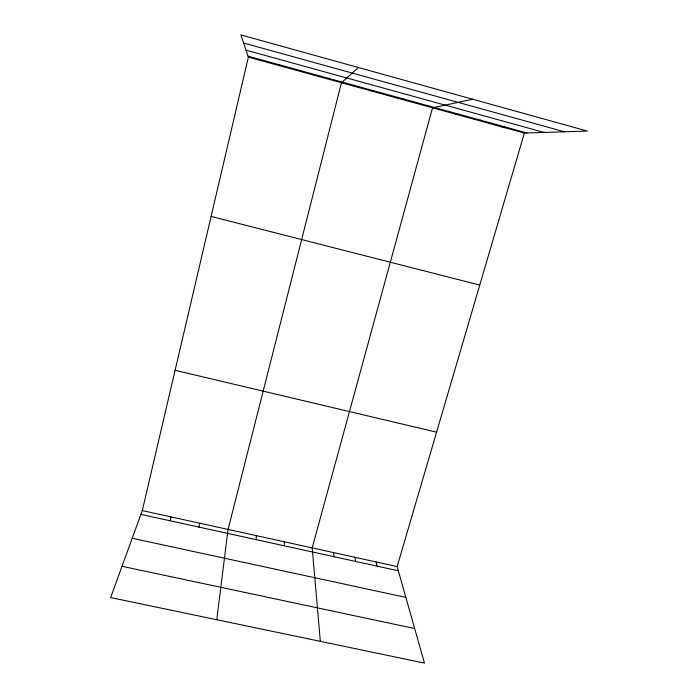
<?xml version="1.0" encoding="UTF-8"?>
<svg xmlns="http://www.w3.org/2000/svg" width="698" height="698" viewBox="0 0 698 698"><rect width="100%" height="100%" fill="white"/><g stroke="black" fill="none" stroke-linecap="round" stroke-linejoin="round"><path stroke-width="1.05" d="M279.628 65.734L279.662 64.888M256.079 539.615L256.288 535.628M216.773 619.728L228.071 529.433L341.453 82.748L358.388 67.514M198.878 527.077L199.663 523.186M524.364 133.082L397.136 566.558L424.463 663.1L110.65 597.558L142.279 510.587L248.375 57.131L240.871 34.9L587.35 131.067L524.364 133.082L248.375 57.131M169.989 520.752L171.062 516.913M310.654 74.267L311.038 73.526M372.034 91.159L373.098 90.609M402.397 99.517L403.793 99.055M472.729 99.256L432.542 107.815L312.181 547.904L320.338 641.357M455.689 114.184L457.652 113.887M478.706 120.518L480.922 120.292M501.6 126.818L504.061 126.661M122.019 566.296L414.682 628.549M132.219 538.263L405.87 597.418M142.279 510.587L397.136 566.558M140.9 514.374L398.331 570.79M175.102 370.298L436.573 432.184M211.101 216.432L479.753 285.081M248.052 56.18L527.069 132.995M243.611 43.014L564.481 131.8M246.028 50.169L544.196 132.446M376.056 561.934L377.042 566.13M354.872 557.274L355.648 561.436M333.574 552.598L334.15 556.725M284.322 541.788L284.4 545.827"/></g></svg>
